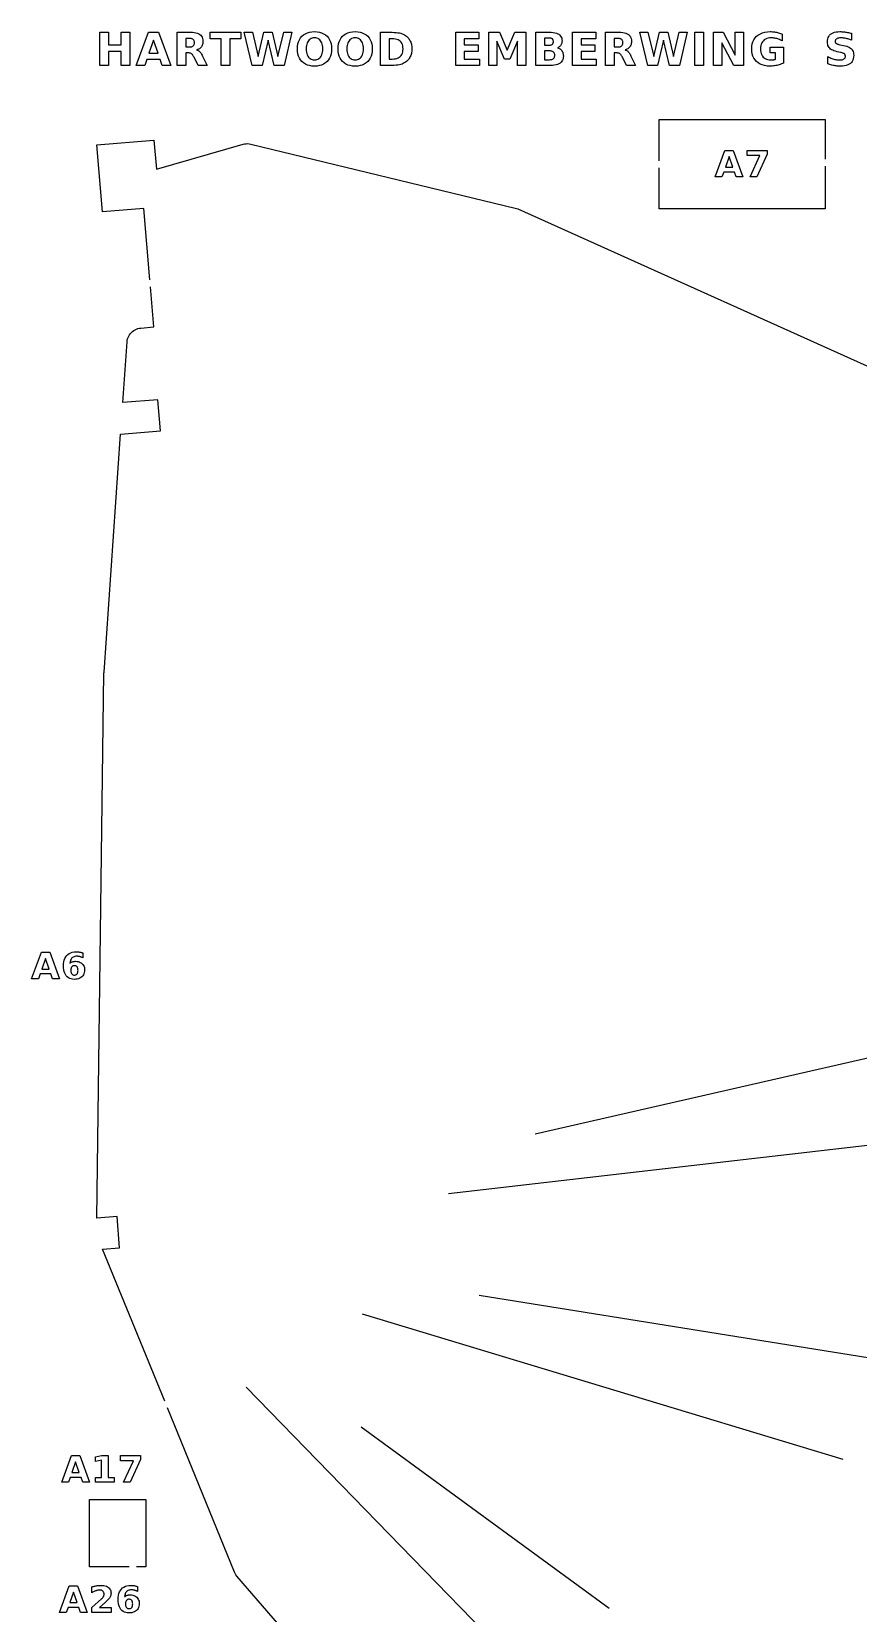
# Model space of a CAD drawing. Header units: millimetres. Extents: x 3 to 297, y 5 to 295.
# Drawn here: x 3.1 to 78.6, y 145.7 to 290.1 of the extents above; entities that cross this region are included whole.
import ezdxf

# ---------------------------------------------------------------- set-up
doc = ezdxf.new("R2010")
doc.units = ezdxf.units.MM
for name, color, linetype in [('CUT', 1, 'CONTINUOUS'), ('ENGRAVE', 5, 'CONTINUOUS'), ('SCORE', 7, 'CONTINUOUS')]:
    doc.layers.add(name, color=color, linetype=linetype)

msp = doc.modelspace()

# ---------------------------------------------------------------- linework, layer by layer
at = {"layer": 'CUT', "color": 1}
for points in [[(60.425, 278.3), (60.425, 282.075), (75.575, 282.075), (75.575, 278.45)], [(13.9342, 267.4447), (13.3839, 273.9465), (9.5974, 273.626), (9.0788, 279.7541), (14.31, 280.1969), (14.5364, 277.5229), (22.4451, 279.8128), (22.5821, 279.8449), (22.7237, 279.8629), (22.8664, 279.866), (23.0086, 279.8544), (23.147, 279.8285), (47.2868, 273.9898), (47.4074, 273.9546), (47.5243, 273.9084), (84.8402, 257.125), (84.9775, 257.0536), (85.1057, 256.967), (97.5829, 247.4621)], [(75.575, 277.8), (75.575, 273.925), (60.425, 273.925), (60.425, 277.65)], [(15.2894, 165.055), (9.6249, 178.941), (11.1776, 179.0724), (10.9372, 181.9122), (9.0832, 181.7553), (9.7447, 231.5352), (9.7479, 231.6108), (11.2691, 253.3447), (14.9009, 253.6521), (14.6605, 256.492), (11.4705, 256.222), (11.8583, 261.7626), (11.8748, 261.8988), (11.9054, 262.0345), (11.9495, 262.1664), (12.0067, 262.2931), (12.0764, 262.4135), (12.1579, 262.5261), (12.2504, 262.63), (12.3529, 262.724), (12.4644, 262.8071), (12.5837, 262.8786), (12.7096, 262.9376), (12.8408, 262.9837), (12.976, 263.0162), (13.112, 263.0347), (14.299, 263.1352), (13.989, 266.7971)], [(38.4633, 129.9155), (21.8843, 149.0782), (21.7941, 149.1946), (21.716, 149.3219), (21.6531, 149.4551), (15.5349, 164.4531)], [(12.05, 149.925), (8.425, 149.925), (8.425, 156.075), (13.575, 156.075), (13.575, 149.925), (12.7, 149.925)]]:
    msp.add_lwpolyline(points, dxfattribs=at)
at = {"layer": 'ENGRAVE', "color": 5}
for points in [[(12.1047, 287), (11.3214, 287), (11.3214, 288.2878), (10.1658, 288.2878), (10.1658, 287), (9.3825, 287), (9.3825, 290.0375), (10.1658, 290.0375), (10.1658, 288.8799), (11.3214, 288.8799), (11.3214, 290.0375), (12.1047, 290.0375), (12.1047, 287)], [(15.0708, 287), (14.8796, 287.5534), (13.6548, 287.5534), (13.4615, 287), (12.6742, 287), (13.7992, 290.0375), (14.7331, 290.0375), (15.8582, 287), (15.0708, 287)], [(14.6822, 288.1169), (14.2672, 289.3254), (13.8501, 288.1169), (14.6822, 288.1169)], [(18.144, 289.9872), (18.2818, 289.948), (18.4017, 289.8976), (18.5039, 289.8361), (18.5893, 289.7625), (18.6593, 289.6758), (18.7137, 289.5762), (18.7525, 289.4636), (18.7758, 289.3379), (18.7836, 289.1993), (18.7796, 289.1019), (18.7674, 289.0105), (18.7472, 288.9252), (18.719, 288.8457), (18.6826, 288.7723), (18.6381, 288.7049), (18.5856, 288.6433), (18.5248, 288.5874), (18.4558, 288.5371), (18.3786, 288.4924), (18.2933, 288.4534), (18.1997, 288.4201), (18.2523, 288.4053), (18.3031, 288.3854), (18.352, 288.3603), (18.3991, 288.3301), (18.4443, 288.2948), (18.4876, 288.2543), (18.5301, 288.2075), (18.5727, 288.1533), (18.6155, 288.0918), (18.6585, 288.0228), (18.7016, 287.9464), (18.745, 287.8626), (19.1702, 287), (18.336, 287), (17.9657, 287.7548), (17.9284, 287.8267), (17.8908, 287.8907), (17.8531, 287.9466), (17.8152, 287.9944), (17.7771, 288.0343), (17.7389, 288.0661), (17.6985, 288.0916), (17.6538, 288.1124), (17.6049, 288.1286), (17.5517, 288.1402), (17.4943, 288.1472), (17.4327, 288.1495), (17.2109, 288.1495), (17.2109, 287), (16.4277, 287), (16.4277, 290.0375), (17.6239, 290.0375), (17.8151, 290.0319), (17.9885, 290.0151), (18.144, 289.9872)], [(17.9262, 288.816), (17.9529, 288.8564), (17.9736, 288.9033), (17.9885, 288.9567), (17.9974, 289.0168), (18.0003, 289.0833), (17.9974, 289.1492), (17.9885, 289.2086), (17.9736, 289.2614), (17.9529, 289.3076), (17.9262, 289.3473), (17.8935, 289.3804), (17.854, 289.4077), (17.8068, 289.4301), (17.7519, 289.4475), (17.6892, 289.4599), (17.6187, 289.4674), (17.5405, 289.4699), (17.2109, 289.4699), (17.2109, 288.6907), (17.5405, 288.6907), (17.6187, 288.6932), (17.6892, 288.7008), (17.7519, 288.7136), (17.8068, 288.7314), (17.854, 288.7543), (17.8935, 288.7822), (17.9262, 288.816)], [(20.4497, 287), (20.4497, 289.4455), (19.4406, 289.4455), (19.4406, 290.0375), (22.2401, 290.0375), (22.2401, 289.4455), (21.233, 289.4455), (21.233, 287), (20.4497, 287)], [(25.6253, 287.8301), (26.1502, 290.0375), (26.8949, 290.0375), (26.1787, 287), (25.2754, 287), (24.724, 289.3092), (24.1788, 287), (23.2755, 287), (22.5532, 290.0375), (23.304, 290.0375), (23.8289, 287.8301), (24.3497, 290.0375), (25.1045, 290.0375), (25.6253, 287.8301)], [(30.1092, 289.6733), (30.236, 289.5248), (30.3398, 289.3584), (30.4205, 289.1744), (30.4781, 288.9726), (30.5127, 288.753), (30.5243, 288.5157), (30.5127, 288.279), (30.4781, 288.06), (30.4205, 287.8586), (30.3398, 287.6748), (30.236, 287.5086), (30.1092, 287.3601), (29.962, 287.232), (29.7973, 287.1273), (29.6148, 287.0458), (29.4148, 286.9876), (29.1971, 286.9526), (28.9618, 286.941), (28.727, 286.9526), (28.5098, 286.9876), (28.3099, 287.0458), (28.1276, 287.1273), (27.9627, 287.232), (27.8153, 287.3601), (27.6882, 287.5086), (27.5842, 287.6748), (27.5033, 287.8586), (27.4455, 288.06), (27.4108, 288.279), (27.3993, 288.5157), (27.4108, 288.753), (27.4455, 288.9726), (27.5033, 289.1744), (27.5842, 289.3584), (27.6882, 289.5248), (27.8153, 289.6733), (27.9627, 289.8014), (28.1276, 289.9062), (28.3099, 289.9877), (28.5098, 290.0459), (28.727, 290.0808), (28.9618, 290.0924), (29.1971, 290.0808), (29.4148, 290.0459), (29.6148, 289.9877), (29.7973, 289.9062), (29.962, 289.8014), (30.1092, 289.6733)], [(28.4063, 289.2603), (28.346, 289.1662), (28.2967, 289.06), (28.2583, 288.9419), (28.2309, 288.8118), (28.2145, 288.6698), (28.209, 288.5157), (28.2145, 288.3623), (28.2309, 288.2207), (28.2583, 288.091), (28.2967, 287.9732), (28.346, 287.8672), (28.4063, 287.7731), (28.4766, 287.6923), (28.5558, 287.6262), (28.6439, 287.5747), (28.7409, 287.538), (28.8469, 287.516), (28.9618, 287.5086), (29.0773, 287.516), (29.1837, 287.538), (29.2812, 287.5747), (29.3696, 287.6262), (29.4489, 287.6923), (29.5192, 287.7731), (29.5795, 287.8672), (29.6288, 287.9732), (29.6672, 288.091), (29.6946, 288.2207), (29.7111, 288.3623), (29.7166, 288.5157), (29.7111, 288.6698), (29.6946, 288.8118), (29.6672, 288.9419), (29.6288, 289.06), (29.5795, 289.1662), (29.5192, 289.2603), (29.4489, 289.3412), (29.3696, 289.4073), (29.2812, 289.4587), (29.1837, 289.4954), (29.0773, 289.5175), (28.9618, 289.5248), (28.8469, 289.5175), (28.7409, 289.4954), (28.6439, 289.4587), (28.5558, 289.4073), (28.4766, 289.3412), (28.4063, 289.2603)], [(33.818, 289.6733), (33.9448, 289.5248), (34.0485, 289.3584), (34.1292, 289.1744), (34.1869, 288.9726), (34.2215, 288.753), (34.233, 288.5157), (34.2215, 288.279), (34.1869, 288.06), (34.1292, 287.8586), (34.0485, 287.6748), (33.9448, 287.5086), (33.818, 287.3601), (33.6708, 287.232), (33.506, 287.1273), (33.3236, 287.0458), (33.1235, 286.9876), (32.9058, 286.9526), (32.6705, 286.941), (32.4358, 286.9526), (32.2185, 286.9876), (32.0187, 287.0458), (31.8363, 287.1273), (31.6715, 287.232), (31.524, 287.3601), (31.3969, 287.5086), (31.2929, 287.6748), (31.212, 287.8586), (31.1542, 288.06), (31.1195, 288.279), (31.108, 288.5157), (31.1195, 288.753), (31.1542, 288.9726), (31.212, 289.1744), (31.2929, 289.3584), (31.3969, 289.5248), (31.524, 289.6733), (31.6715, 289.8014), (31.8363, 289.9062), (32.0187, 289.9877), (32.2185, 290.0459), (32.4358, 290.0808), (32.6705, 290.0924), (32.9058, 290.0808), (33.1235, 290.0459), (33.3236, 289.9877), (33.506, 289.9062), (33.6708, 289.8014), (33.818, 289.6733)], [(32.1151, 289.2603), (32.0548, 289.1662), (32.0054, 289.06), (31.9671, 288.9419), (31.9397, 288.8118), (31.9232, 288.6698), (31.9177, 288.5157), (31.9232, 288.3623), (31.9397, 288.2207), (31.9671, 288.091), (32.0054, 287.9732), (32.0548, 287.8672), (32.1151, 287.7731), (32.1853, 287.6923), (32.2645, 287.6262), (32.3526, 287.5747), (32.4496, 287.538), (32.5556, 287.516), (32.6705, 287.5086), (32.786, 287.516), (32.8925, 287.538), (32.9899, 287.5747), (33.0783, 287.6262), (33.1576, 287.6923), (33.2279, 287.7731), (33.2882, 287.8672), (33.3376, 287.9732), (33.376, 288.091), (33.4034, 288.2207), (33.4198, 288.3623), (33.4253, 288.5157), (33.4198, 288.6698), (33.4034, 288.8118), (33.376, 288.9419), (33.3376, 289.06), (33.2882, 289.1662), (33.2279, 289.2603), (33.1576, 289.3412), (33.0783, 289.4073), (32.9899, 289.4587), (32.8925, 289.4954), (32.786, 289.5175), (32.6705, 289.5248), (32.5556, 289.5175), (32.4496, 289.4954), (32.3526, 289.4587), (32.2645, 289.4073), (32.1853, 289.3412), (32.1151, 289.2603)], [(36.7255, 289.969), (36.8482, 289.9388), (36.9584, 289.9021), (37.0633, 289.8578), (37.1628, 289.8058), (37.2569, 289.7462), (37.3457, 289.679), (37.429, 289.6042), (37.4972, 289.5339), (37.5592, 289.4602), (37.6152, 289.3829), (37.665, 289.3022), (37.7088, 289.2179), (37.7464, 289.1301), (37.7781, 289.0386), (37.8041, 288.9432), (37.8242, 288.8438), (37.8387, 288.7404), (37.8473, 288.6331), (37.8502, 288.5218), (37.8473, 288.4093), (37.8387, 288.3008), (37.8242, 288.1965), (37.8041, 288.0964), (37.7781, 288.0003), (37.7464, 287.9084), (37.7088, 287.8203), (37.665, 287.7358), (37.6152, 287.6549), (37.5592, 287.5775), (37.4972, 287.5036), (37.429, 287.4333), (37.3449, 287.3585), (37.2554, 287.2913), (37.1605, 287.2317), (37.0601, 287.1797), (36.9543, 287.1354), (36.8431, 287.0987), (36.7197, 287.0685), (36.5773, 287.0439), (36.4159, 287.0247), (36.2355, 287.011), (36.0361, 287.0027), (35.8177, 287), (34.9917, 287), (34.9917, 290.0375), (35.8177, 290.0375), (36.0385, 290.0348), (36.2396, 290.0266), (36.4212, 290.0128), (36.5831, 289.9937), (36.7255, 289.969)], [(36.5951, 287.6978), (36.6985, 287.7573), (36.7892, 287.8301), (36.8666, 287.9154), (36.9299, 288.0127), (36.9792, 288.122), (37.0143, 288.2433), (37.0354, 288.3766), (37.0425, 288.5218), (37.0355, 288.6664), (37.0144, 288.799), (36.9794, 288.9196), (36.9304, 289.0282), (36.8673, 289.1248), (36.7902, 289.2095), (36.6997, 289.2816), (36.5965, 289.3406), (36.4804, 289.3865), (36.3517, 289.4193), (36.2101, 289.4389), (36.0557, 289.4455), (35.775, 289.4455), (35.775, 287.592), (36.0557, 287.592), (36.2095, 287.5987), (36.3506, 287.6185), (36.4792, 287.6516), (36.5951, 287.6978)], [(43.8861, 288.2878), (42.6348, 288.2878), (42.6348, 287.592), (44.0102, 287.592), (44.0102, 287), (41.8516, 287), (41.8516, 290.0375), (43.9654, 290.0375), (43.9654, 289.4455), (42.6348, 289.4455), (42.6348, 288.8799), (43.8861, 288.8799), (43.8861, 288.2878)], [(48.2438, 287), (47.5033, 287), (47.5033, 289.2217), (46.8034, 287.5839), (46.307, 287.5839), (45.6071, 289.2217), (45.6071, 287), (44.8645, 287), (44.8645, 290.0375), (45.8614, 290.0375), (46.5531, 288.4119), (47.2489, 290.0375), (48.2438, 290.0375), (48.2438, 287)], [(51.5818, 288.2867), (51.6164, 288.2135), (51.6433, 288.1353), (51.6625, 288.0521), (51.6741, 287.9639), (51.6779, 287.8708), (51.6696, 287.7305), (51.6449, 287.6027), (51.6036, 287.4873), (51.5459, 287.3843), (51.4716, 287.2938), (51.3809, 287.2157), (51.2733, 287.1498), (51.1485, 287.0958), (51.0065, 287.0539), (50.8474, 287.024), (50.671, 287.006), (50.4775, 287), (49.1775, 287), (49.1775, 290.0375), (50.3534, 290.0375), (50.5547, 290.0322), (50.7365, 290.0163), (50.8989, 289.9897), (51.042, 289.9525), (51.1657, 289.9047), (51.27, 289.8463), (51.3567, 289.7761), (51.4277, 289.6932), (51.4828, 289.5976), (51.5223, 289.4891), (51.5459, 289.3679), (51.5538, 289.2339), (51.5509, 289.1618), (51.5423, 289.0934), (51.5279, 289.0287), (51.5077, 288.9676), (51.4817, 288.9102), (51.45, 288.8565), (51.4128, 288.8068), (51.3705, 288.7617), (51.3229, 288.7209), (51.2701, 288.6847), (51.2121, 288.6529), (51.1489, 288.6256), (51.2299, 288.5977), (51.3045, 288.563), (51.3727, 288.5213), (51.4347, 288.4728), (51.4903, 288.4173), (51.5396, 288.355), (51.5818, 288.2867)], [(50.6749, 288.943), (50.7041, 288.9722), (50.728, 289.0058), (50.7466, 289.0437), (50.7599, 289.0858), (50.7679, 289.1323), (50.7705, 289.183), (50.7679, 289.2332), (50.7599, 289.2792), (50.7466, 289.3211), (50.728, 289.3589), (50.7041, 289.3925), (50.6749, 289.4221), (50.6405, 289.4473), (50.6012, 289.4679), (50.5569, 289.4839), (50.5076, 289.4953), (50.4534, 289.5022), (50.3941, 289.5045), (49.9608, 289.5045), (49.9608, 288.8616), (50.3941, 288.8616), (50.4534, 288.8638), (50.5076, 288.8706), (50.5569, 288.8819), (50.6012, 288.8977), (50.6405, 288.9181), (50.6749, 288.943)], [(54.5545, 288.8799), (54.5545, 288.2878), (53.3033, 288.2878), (53.3033, 287.592), (54.6786, 287.592), (54.6786, 287), (52.52, 287), (52.52, 290.0375), (54.6339, 290.0375), (54.6339, 289.4455), (53.3033, 289.4455), (53.3033, 288.8799), (54.5545, 288.8799)], [(57.0938, 290.0151), (57.2493, 289.9872), (57.3871, 289.948), (57.507, 289.8976), (57.6092, 289.8361), (57.6946, 289.7625), (57.7646, 289.6758), (57.819, 289.5762), (57.8578, 289.4636), (57.8811, 289.3379), (57.8889, 289.1993), (57.8849, 289.1019), (57.8728, 289.0105), (57.8525, 288.9252), (57.8243, 288.8457), (57.7879, 288.7723), (57.7434, 288.7049), (57.6909, 288.6433), (57.6301, 288.5874), (57.5611, 288.5371), (57.4839, 288.4924), (57.3986, 288.4534), (57.305, 288.4201), (57.3577, 288.4053), (57.4084, 288.3854), (57.4573, 288.3603), (57.5044, 288.3301), (57.5496, 288.2948), (57.5929, 288.2543), (57.6354, 288.2075), (57.678, 288.1533), (57.7208, 288.0918), (57.7638, 288.0228), (57.8069, 287.9464), (57.8503, 287.8626), (58.2755, 287), (57.4413, 287), (57.071, 287.7548), (57.0337, 287.8267), (56.9961, 287.8907), (56.9584, 287.9466), (56.9205, 287.9944), (56.8824, 288.0343), (56.8442, 288.0661), (56.8038, 288.0916), (56.7591, 288.1124), (56.7102, 288.1286), (56.657, 288.1402), (56.5996, 288.1472), (56.538, 288.1495), (56.3162, 288.1495), (56.3162, 287), (55.533, 287), (55.533, 290.0375), (56.7292, 290.0375), (56.9204, 290.0319), (57.0938, 290.0151)], [(56.9988, 288.7822), (57.0315, 288.816), (57.0582, 288.8564), (57.0789, 288.9033), (57.0938, 288.9567), (57.1027, 289.0168), (57.1056, 289.0833), (57.1027, 289.1492), (57.0938, 289.2086), (57.0789, 289.2614), (57.0582, 289.3076), (57.0315, 289.3473), (56.9988, 289.3804), (56.9593, 289.4077), (56.9121, 289.4301), (56.8572, 289.4475), (56.7945, 289.4599), (56.724, 289.4674), (56.6458, 289.4699), (56.3162, 289.4699), (56.3162, 288.6907), (56.6458, 288.6907), (56.724, 288.6932), (56.7945, 288.7008), (56.8572, 288.7136), (56.9121, 288.7314), (56.9593, 288.7543), (56.9988, 288.7822)], [(62.2467, 290.0375), (62.9913, 290.0375), (62.2751, 287), (61.3718, 287), (60.8205, 289.3092), (60.2752, 287), (59.3719, 287), (58.6497, 290.0375), (59.4004, 290.0375), (59.9253, 287.8301), (60.4461, 290.0375), (61.2009, 290.0375), (61.7218, 287.8301), (62.2467, 290.0375)], [(64.4539, 287), (63.6707, 287), (63.6707, 290.0375), (64.4539, 290.0375), (64.4539, 287)], [(68.1098, 287), (67.2349, 287), (66.1302, 289.0833), (66.1302, 287), (65.3876, 287), (65.3876, 290.0375), (66.2625, 290.0375), (67.3672, 287.9542), (67.3672, 290.0375), (68.1098, 290.0375), (68.1098, 287)], [(71.2679, 287.0379), (71.1634, 287.0122), (71.0577, 286.9904), (70.9509, 286.9726), (70.843, 286.9588), (70.7339, 286.9489), (70.6237, 286.943), (70.5124, 286.941), (70.2682, 286.9528), (70.0415, 286.9881), (69.8323, 287.047), (69.6407, 287.1295), (69.4666, 287.2356), (69.31, 287.3652), (69.1745, 287.515), (69.0636, 287.6816), (68.9773, 287.8649), (68.9157, 288.0651), (68.8788, 288.282), (68.8665, 288.5157), (68.879, 288.7518), (68.9166, 288.9705), (68.9794, 289.1718), (69.0672, 289.3557), (69.1801, 289.5222), (69.3181, 289.6713), (69.4779, 289.8), (69.6563, 289.9053), (69.8532, 289.9872), (70.0686, 290.0457), (70.3026, 290.0807), (70.5551, 290.0924), (70.6554, 290.0909), (70.7544, 290.0861), (70.8519, 290.0782), (70.948, 290.0671), (71.0427, 290.0529), (71.1359, 290.0355), (71.2276, 290.015), (71.3176, 289.9914), (71.4058, 289.9648), (71.4922, 289.9351), (71.5769, 289.9024), (71.6598, 289.8666), (71.6598, 289.238), (71.5751, 289.2841), (71.4906, 289.3261), (71.4063, 289.3641), (71.3221, 289.398), (71.2381, 289.4278), (71.1543, 289.4536), (71.0705, 289.4754), (70.9866, 289.4932), (70.9027, 289.507), (70.8188, 289.5169), (70.7348, 289.5228), (70.6507, 289.5248), (70.5007, 289.5176), (70.3626, 289.4958), (70.2364, 289.4595), (70.1222, 289.4086), (70.0199, 289.3433), (69.9295, 289.2634), (69.8521, 289.17), (69.7888, 289.0641), (69.7395, 288.9457), (69.7043, 288.8149), (69.6832, 288.6715), (69.6762, 288.5157), (69.683, 288.3611), (69.7033, 288.2187), (69.7372, 288.0885), (69.7847, 287.9705), (69.8457, 287.8647), (69.9203, 287.7711), (70.0074, 287.6909), (70.1059, 287.6253), (70.2158, 287.5742), (70.3372, 287.5378), (70.4699, 287.5159), (70.6141, 287.5086), (70.6543, 287.5091), (70.6936, 287.5103), (70.7318, 287.5124), (70.7692, 287.5154), (70.8055, 287.5192), (70.8409, 287.5239), (70.8753, 287.5295), (70.9084, 287.536), (70.9404, 287.5435), (70.9712, 287.5519), (71.0007, 287.5613), (71.0291, 287.5717), (71.0291, 288.1617), (70.551, 288.1617), (70.551, 288.6866), (71.7717, 288.6866), (71.7717, 287.2258), (71.6735, 287.1803), (71.5739, 287.1388), (71.4732, 287.1012), (71.3712, 287.0676), (71.2679, 287.0379)], [(77.6482, 289.4238), (77.5679, 289.4473), (77.4882, 289.4679), (77.4096, 289.4853), (77.3324, 289.4995), (77.2568, 289.5106), (77.1826, 289.5185), (77.1098, 289.5232), (77.0386, 289.5248), (76.9491, 289.5227), (76.8677, 289.5162), (76.7944, 289.5055), (76.7293, 289.4905), (76.6724, 289.4711), (76.6235, 289.4475), (76.5825, 289.4194), (76.5489, 289.3865), (76.5228, 289.3488), (76.5042, 289.3065), (76.493, 289.2593), (76.4893, 289.2074), (76.4918, 289.1682), (76.4993, 289.132), (76.5119, 289.0988), (76.5295, 289.0686), (76.5521, 289.0414), (76.5798, 289.0172), (76.6141, 288.995), (76.6565, 288.9739), (76.7072, 288.9539), (76.7661, 288.9349), (76.8331, 288.917), (76.9084, 288.9002), (77.242, 288.8331), (77.4028, 288.7962), (77.5472, 288.7535), (77.6754, 288.7049), (77.7873, 288.6504), (77.8829, 288.5901), (77.9622, 288.5238), (78.0275, 288.4498), (78.0809, 288.3661), (78.1225, 288.2726), (78.1521, 288.1694), (78.1699, 288.0565), (78.1759, 287.9338), (78.1676, 287.7735), (78.1427, 287.6274), (78.1013, 287.4957), (78.0434, 287.3782), (77.9689, 287.275), (77.8778, 287.1862), (77.7697, 287.1112), (77.6442, 287.05), (77.5012, 287.0023), (77.3407, 286.9682), (77.1628, 286.9478), (76.9674, 286.941), (76.871, 286.9425), (76.7745, 286.9471), (76.678, 286.9547), (76.5813, 286.9654), (76.4845, 286.9791), (76.3875, 286.9959), (76.2906, 287.0157), (76.1936, 287.0384), (76.0966, 287.0641), (75.9996, 287.0927), (75.9026, 287.1242), (75.8057, 287.1587), (75.8057, 287.8199), (75.9021, 287.7705), (75.9975, 287.7253), (76.0918, 287.6844), (76.185, 287.6477), (76.2771, 287.6152), (76.3682, 287.587), (76.4582, 287.563), (76.5471, 287.5434), (76.635, 287.5282), (76.7218, 287.5173), (76.8075, 287.5108), (76.8921, 287.5086), (76.9742, 287.511), (77.0497, 287.5181), (77.1184, 287.53), (77.1805, 287.5466), (77.236, 287.568), (77.2847, 287.5941), (77.3264, 287.6246), (77.3605, 287.6592), (77.387, 287.6978), (77.4059, 287.7406), (77.4173, 287.7874), (77.4211, 287.8382), (77.4185, 287.8839), (77.4108, 287.9259), (77.3979, 287.9644), (77.3799, 287.9992), (77.3568, 288.0304), (77.3285, 288.0579), (77.2925, 288.0833), (77.2463, 288.1077), (77.1899, 288.1312), (77.1232, 288.1538), (77.0463, 288.1755), (76.9592, 288.1963), (76.6561, 288.2634), (76.511, 288.2992), (76.3795, 288.3414), (76.2616, 288.3901), (76.1574, 288.4452), (76.0668, 288.5067), (75.9898, 288.5747), (75.9254, 288.65), (75.8728, 288.7336), (75.8319, 288.8255), (75.8026, 288.9255), (75.7851, 289.0339), (75.7792, 289.1505), (75.7874, 289.2959), (75.8118, 289.4297), (75.8525, 289.5518), (75.9094, 289.6623), (75.9827, 289.7611), (76.0722, 289.8483), (76.177, 289.9229), (76.296, 289.9839), (76.4292, 290.0314), (76.5767, 290.0653), (76.7385, 290.0857), (76.9145, 290.0924), (76.9983, 290.0914), (77.0829, 290.0883), (77.1683, 290.083), (77.2545, 290.0757), (77.3414, 290.0663), (77.4292, 290.0548), (77.5179, 290.0412), (77.6076, 290.0255), (77.6983, 290.0078), (77.79, 289.9879), (77.8827, 289.9659), (77.9765, 289.9419), (77.9765, 289.299), (77.8934, 289.3348), (77.811, 289.3675), (77.7293, 289.3972), (77.6482, 289.4238)], [(50.812, 287.6688), (50.8417, 287.7105), (50.8649, 287.7579), (50.8814, 287.8109), (50.8913, 287.8695), (50.8946, 287.9338), (50.8913, 287.9969), (50.8815, 288.0544), (50.8651, 288.1065), (50.8422, 288.1531), (50.8127, 288.1942), (50.7766, 288.2299), (50.7339, 288.26), (50.6846, 288.2847), (50.6286, 288.3039), (50.5659, 288.3176), (50.4966, 288.3258), (50.4206, 288.3285), (49.9608, 288.3285), (49.9608, 287.533), (50.4206, 287.533), (50.496, 287.5358), (50.5649, 287.5441), (50.6273, 287.558), (50.6833, 287.5773), (50.7327, 287.6023), (50.7756, 287.6327), (50.812, 287.6688)], [(66.1549, 276.825), (65.5251, 276.825), (66.4251, 279.255), (67.1722, 279.255), (68.0723, 276.825), (67.4424, 276.825), (67.2894, 277.2677), (66.3096, 277.2677), (66.1549, 276.825)], [(70.2759, 279.255), (70.2759, 278.9018), (69.3286, 276.825), (68.7183, 276.825), (69.6151, 278.7944), (68.4449, 278.7944), (68.4449, 279.255), (70.2759, 279.255)], [(66.7995, 278.6854), (66.4658, 277.7186), (67.1315, 277.7186), (66.7995, 278.6854)], [(3.773, 203.6169), (3.1432, 203.6169), (4.0432, 206.0469), (4.7903, 206.0469), (5.6904, 203.6169), (5.0605, 203.6169), (4.9075, 204.0596), (3.9277, 204.0596), (3.773, 203.6169)], [(4.4176, 205.4772), (4.0839, 204.5104), (4.7496, 204.5104), (4.4176, 205.4772)], [(7.7697, 205.5576), (7.7197, 205.5788), (7.6706, 205.5979), (7.6226, 205.6149), (7.5755, 205.6297), (7.5294, 205.6424), (7.484, 205.6531), (7.439, 205.6619), (7.3943, 205.6687), (7.35, 205.6735), (7.3061, 205.6765), (7.2625, 205.6774), (7.1726, 205.6731), (7.0896, 205.6602), (7.0135, 205.6386), (6.9442, 205.6084), (6.8818, 205.5695), (6.8263, 205.522), (6.7778, 205.466), (6.7366, 205.4016), (6.7026, 205.3289), (6.6758, 205.2478), (6.6563, 205.1584), (6.644, 205.0606), (6.6803, 205.0861), (6.7176, 205.1093), (6.7559, 205.1304), (6.7952, 205.1492), (6.8355, 205.1658), (6.8767, 205.1802), (6.9192, 205.1924), (6.9628, 205.2024), (7.0078, 205.2101), (7.054, 205.2156), (7.1014, 205.219), (7.1502, 205.2201), (7.2704, 205.214), (7.3827, 205.1958), (7.4869, 205.1656), (7.5831, 205.1231), (7.6714, 205.0686), (7.7516, 205.002), (7.8215, 204.9255), (7.8786, 204.8416), (7.9231, 204.7501), (7.9549, 204.6511), (7.9739, 204.5447), (7.9803, 204.4307), (7.9732, 204.3048), (7.9519, 204.1875), (7.9164, 204.0789), (7.8667, 203.9789), (7.8028, 203.8876), (7.7247, 203.8049), (7.6347, 203.733), (7.535, 203.6742), (7.4257, 203.6285), (7.3066, 203.5958), (7.1779, 203.5762), (7.0395, 203.5697), (6.8876, 203.5786), (6.7475, 203.6052), (6.6194, 203.6496), (6.5031, 203.7118), (6.3988, 203.7918), (6.3063, 203.8895), (6.2269, 204.0036), (6.162, 204.1325), (6.1116, 204.2763), (6.0755, 204.4349), (6.0539, 204.6085), (6.0467, 204.7969), (6.0551, 204.9905), (6.0804, 205.1697), (6.1226, 205.3346), (6.1816, 205.4852), (6.2575, 205.6214), (6.3502, 205.7434), (6.4577, 205.8485), (6.5776, 205.9346), (6.7101, 206.0015), (6.8551, 206.0493), (7.0127, 206.078), (7.1827, 206.0876), (7.2383, 206.0869), (7.2934, 206.0847), (7.3479, 206.0811), (7.4019, 206.076), (7.4554, 206.0695), (7.5083, 206.0616), (7.5608, 206.0521), (7.6131, 206.0413), (7.6653, 206.029), (7.7173, 206.0153), (7.7691, 206.0001), (7.8208, 205.9834), (7.8208, 205.5342), (7.7697, 205.5576)], [(6.9456, 204.8046), (6.9022, 204.7898), (6.8634, 204.7691), (6.8291, 204.7424), (6.7994, 204.7098), (6.7743, 204.6713), (6.7538, 204.6269), (6.7378, 204.5766), (6.7264, 204.5203), (6.7195, 204.4581), (6.7172, 204.39), (6.7195, 204.3219), (6.7264, 204.2597), (6.7378, 204.2034), (6.7538, 204.1531), (6.7743, 204.1087), (6.7994, 204.0702), (6.8291, 204.0376), (6.8634, 204.011), (6.9022, 203.9902), (6.9456, 203.9754), (6.9935, 203.9665), (7.046, 203.9636), (7.099, 203.9665), (7.1474, 203.9754), (7.1911, 203.9902), (7.2301, 204.011), (7.2645, 204.0376), (7.2942, 204.0702), (7.3193, 204.1087), (7.3399, 204.1531), (7.3559, 204.2034), (7.3673, 204.2597), (7.3741, 204.3219), (7.3764, 204.39), (7.3741, 204.4581), (7.3673, 204.5203), (7.3559, 204.5766), (7.3399, 204.6269), (7.3193, 204.6713), (7.2942, 204.7098), (7.2645, 204.7424), (7.2301, 204.7691), (7.1911, 204.7898), (7.1474, 204.8046), (7.099, 204.8135), (7.046, 204.8164), (6.9935, 204.8135), (6.9456, 204.8046)], [(6.5157, 157.6596), (5.8858, 157.6596), (6.7859, 160.0896), (7.533, 160.0896), (8.433, 157.6596), (7.8032, 157.6596), (7.6502, 158.1023), (6.6703, 158.1023), (6.5157, 157.6596)], [(7.1603, 159.52), (6.8266, 158.5532), (7.4923, 158.5532), (7.1603, 159.52)], [(9.5267, 159.6632), (8.9586, 159.546), (8.9586, 159.9724), (9.5234, 160.0896), (10.1191, 160.0896), (10.1191, 158.0925), (10.6725, 158.0925), (10.6725, 157.6596), (8.9733, 157.6596), (8.9733, 158.0925), (9.5267, 158.0925), (9.5267, 159.6632)], [(13.0894, 159.7364), (12.1421, 157.6596), (11.5317, 157.6596), (12.4285, 159.629), (11.2583, 159.629), (11.2583, 160.0896), (13.0894, 160.0896), (13.0894, 159.7364)], [(5.6793, 145.7731), (6.5794, 148.2031), (7.3265, 148.2031), (8.2265, 145.7731), (7.5967, 145.7731), (7.4437, 146.2158), (6.4638, 146.2158), (6.3092, 145.7731), (5.6793, 145.7731)], [(6.6201, 146.6666), (7.2858, 146.6666), (6.9537, 147.6334), (6.6201, 146.6666)], [(10.4058, 145.7731), (8.6398, 145.7731), (8.6398, 146.2337), (9.5269, 147.0166), (9.5647, 147.0522), (9.5992, 147.0876), (9.6302, 147.1228), (9.6578, 147.1576), (9.6819, 147.1922), (9.7026, 147.2265), (9.72, 147.2609), (9.7343, 147.2958), (9.7454, 147.3311), (9.7533, 147.3669), (9.758, 147.4031), (9.7596, 147.4398), (9.7564, 147.4949), (9.7469, 147.5463), (9.7309, 147.594), (9.7086, 147.638), (9.6799, 147.6782), (9.6449, 147.7148), (9.6045, 147.7466), (9.56, 147.7727), (9.5112, 147.7929), (9.4582, 147.8074), (9.4011, 147.8161), (9.3397, 147.819), (9.2901, 147.8172), (9.239, 147.812), (9.1863, 147.8033), (9.1321, 147.7911), (9.0763, 147.7755), (9.019, 147.7563), (8.9603, 147.7337), (8.9002, 147.7078), (8.8388, 147.6784), (8.776, 147.6456), (8.7118, 147.6095), (8.6463, 147.57), (8.6463, 148.1038), (8.7167, 148.1262), (8.7868, 148.1468), (8.8567, 148.1655), (8.9263, 148.1823), (8.9956, 148.1973), (9.0646, 148.2104), (9.1333, 148.2216), (9.2015, 148.2308), (9.2693, 148.2379), (9.3366, 148.243), (9.4035, 148.246), (9.4699, 148.247), (9.6099, 148.2417), (9.7391, 148.2257), (9.8575, 148.199), (9.965, 148.1617), (10.0618, 148.1137), (10.1478, 148.055), (10.2216, 147.9868), (10.2821, 147.9101), (10.3291, 147.8251), (10.3626, 147.7316), (10.3828, 147.6298), (10.3895, 147.5195), (10.3866, 147.4541), (10.3781, 147.3901), (10.3639, 147.3277), (10.3439, 147.2667), (10.3183, 147.2072), (10.287, 147.1492), (10.2465, 147.0888), (10.1935, 147.0218), (10.1279, 146.9484), (10.0497, 146.8686), (9.9589, 146.7822), (9.8556, 146.6894), (9.3364, 146.2337), (10.4058, 146.2337), (10.4058, 145.7731)], [(12.7586, 147.7138), (12.7085, 147.735), (12.6595, 147.7541), (12.6114, 147.7711), (12.5643, 147.7859), (12.5183, 147.7986), (12.4729, 147.8093), (12.4278, 147.8181), (12.3832, 147.8249), (12.3389, 147.8297), (12.2949, 147.8327), (12.2513, 147.8336), (12.1615, 147.8293), (12.0785, 147.8164), (12.0023, 147.7948), (11.9331, 147.7646), (11.8707, 147.7257), (11.8151, 147.6782), (11.7667, 147.6222), (11.7254, 147.5578), (11.6914, 147.4851), (11.6647, 147.404), (11.6451, 147.3146), (11.6329, 147.2168), (11.6692, 147.2422), (11.7065, 147.2655), (11.7447, 147.2866), (11.784, 147.3054), (11.8243, 147.322), (11.8656, 147.3364), (11.908, 147.3486), (11.9517, 147.3586), (11.9966, 147.3663), (12.0428, 147.3718), (12.0903, 147.3752), (12.139, 147.3763), (12.2593, 147.3702), (12.3715, 147.352), (12.4757, 147.3218), (12.572, 147.2793), (12.6602, 147.2248), (12.7404, 147.1582), (12.8103, 147.0817), (12.8675, 146.9978), (12.9119, 146.9063), (12.9437, 146.8073), (12.9628, 146.7009), (12.9691, 146.5869), (12.962, 146.461), (12.9407, 146.3437), (12.9052, 146.2351), (12.8555, 146.1351), (12.7917, 146.0438), (12.7136, 145.9611), (12.6236, 145.8892), (12.5239, 145.8304), (12.4145, 145.7847), (12.2955, 145.752), (12.1668, 145.7324), (12.0284, 145.7259), (11.8764, 145.7348), (11.7364, 145.7614), (11.6082, 145.8058), (11.492, 145.868), (11.3876, 145.948), (11.2951, 146.0457), (11.2158, 146.1598), (11.1509, 146.2887), (11.1004, 146.4325), (11.0644, 146.5911), (11.0427, 146.7647), (11.0355, 146.9531), (11.044, 147.1467), (11.0692, 147.3259), (11.1114, 147.4908), (11.1704, 147.6414), (11.2463, 147.7776), (11.3391, 147.8996), (11.4465, 148.0047), (11.5665, 148.0908), (11.699, 148.1577), (11.844, 148.2055), (12.0015, 148.2342), (12.1716, 148.2438), (12.2272, 148.2431), (12.2823, 148.2409), (12.3368, 148.2373), (12.3908, 148.2322), (12.4442, 148.2257), (12.4971, 148.2177), (12.5496, 148.2083), (12.602, 148.1975), (12.6542, 148.1852), (12.7062, 148.1715), (12.758, 148.1563), (12.8096, 148.1396), (12.8096, 147.6904), (12.7586, 147.7138)], [(11.9344, 146.9608), (11.891, 146.946), (11.8522, 146.9253), (11.818, 146.8986), (11.7883, 146.866), (11.7632, 146.8275), (11.7426, 146.7831), (11.7266, 146.7328), (11.7152, 146.6765), (11.7084, 146.6143), (11.7061, 146.5462), (11.7084, 146.4781), (11.7152, 146.4159), (11.7266, 146.3596), (11.7426, 146.3093), (11.7632, 146.2649), (11.7883, 146.2264), (11.818, 146.1938), (11.8522, 146.1671), (11.891, 146.1464), (11.9344, 146.1316), (11.9824, 146.1227), (12.0349, 146.1198), (12.0879, 146.1227), (12.1362, 146.1316), (12.1799, 146.1464), (12.219, 146.1671), (12.2534, 146.1938), (12.2831, 146.2264), (12.3082, 146.2649), (12.3287, 146.3093), (12.3447, 146.3596), (12.3561, 146.4159), (12.363, 146.4781), (12.3653, 146.5462), (12.363, 146.6143), (12.3561, 146.6765), (12.3447, 146.7328), (12.3287, 146.7831), (12.3082, 146.8275), (12.2831, 146.866), (12.2534, 146.8986), (12.219, 146.9253), (12.1799, 146.946), (12.1362, 146.9608), (12.0879, 146.9697), (12.0349, 146.9726), (11.9824, 146.9697), (11.9344, 146.9608)]]:
    msp.add_lwpolyline(points, close=True, dxfattribs=at)
at = {"layer": 'SCORE', "color": 7}
for points in [[(49.1064, 189.4586), (101.8438, 201.504)], [(41.2061, 184.0244), (98.4298, 190.6173)], [(43.9791, 174.7423), (85.1584, 168.1379)], [(33.3139, 173.0221), (77.1969, 159.7566)], [(22.7391, 166.3366), (45.5486, 142.8672)], [(33.2186, 162.7168), (55.8685, 146.1493)]]:
    msp.add_lwpolyline(points, dxfattribs=at)

doc.saveas('drawing.dxf')
